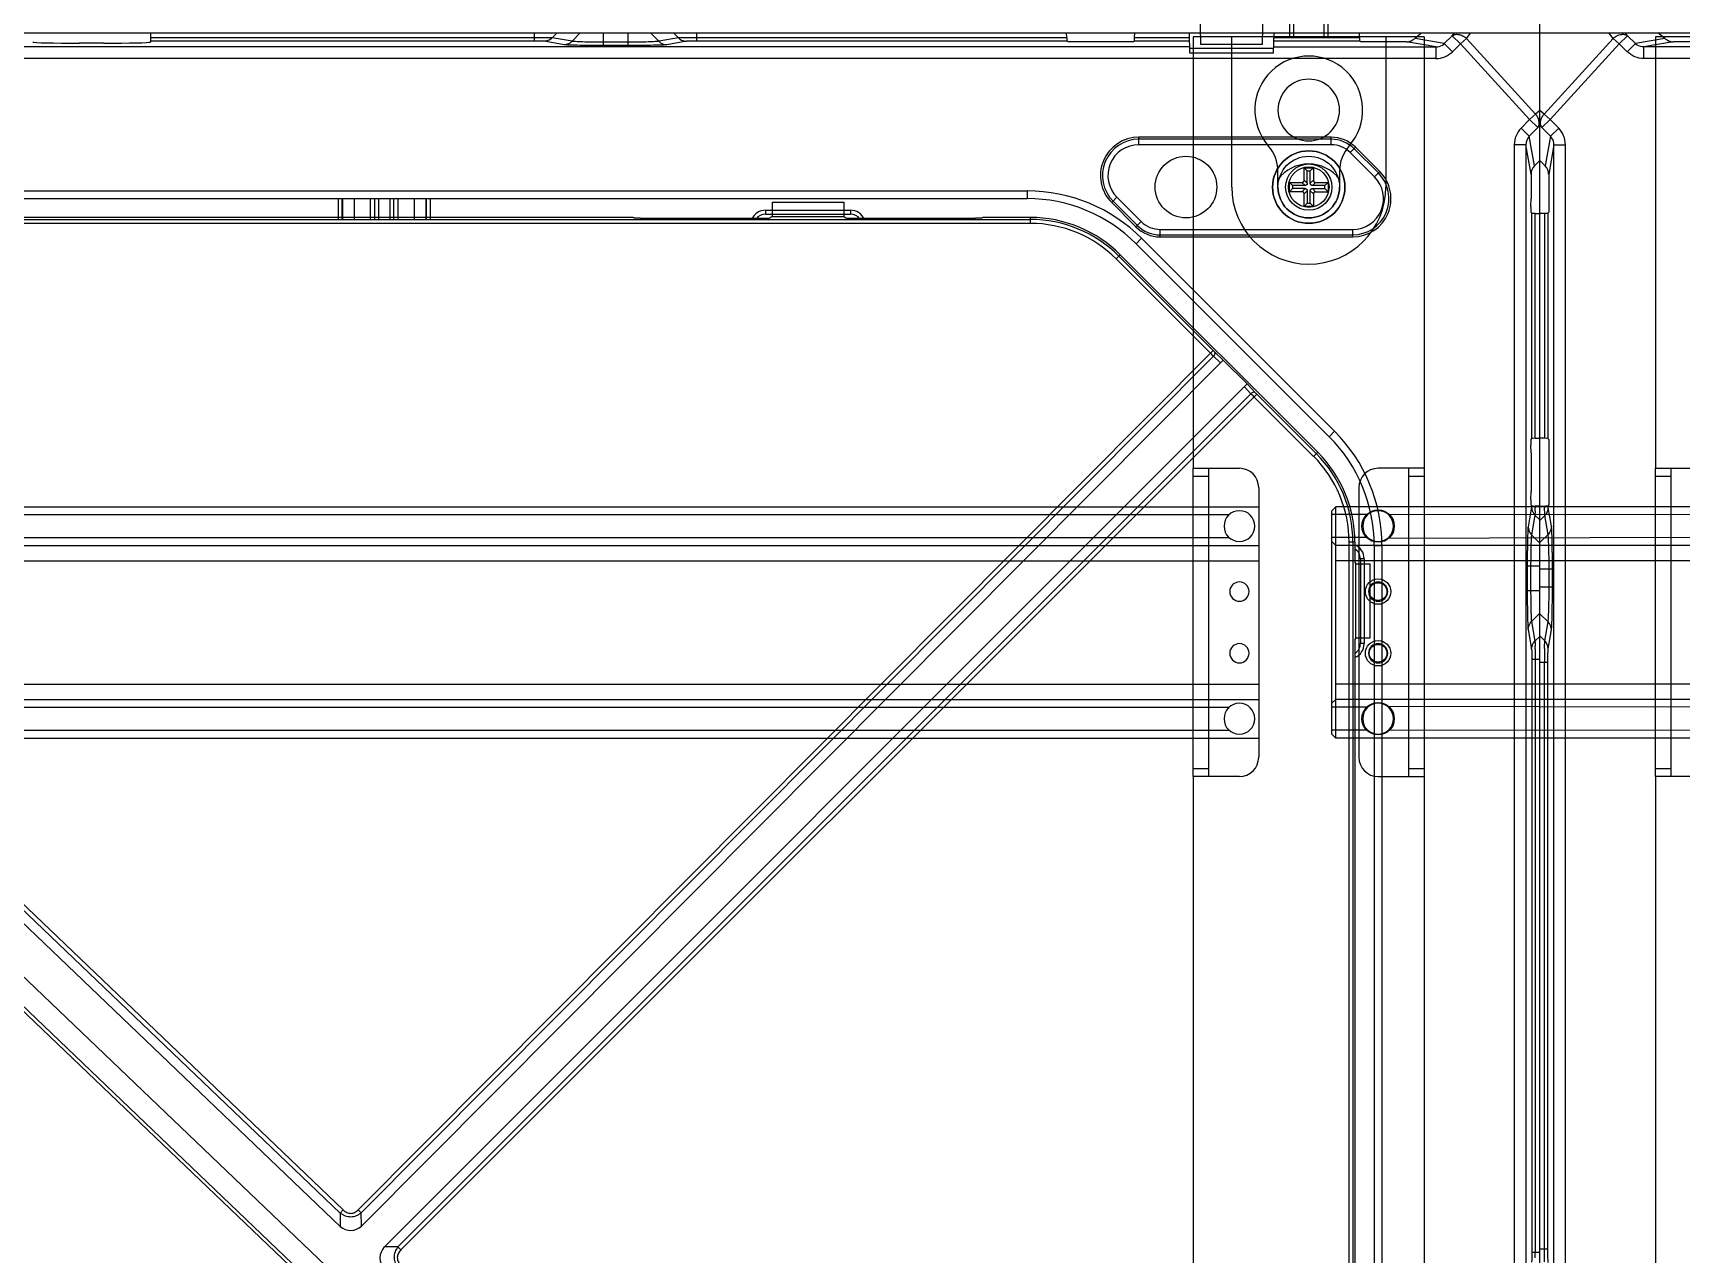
# Model space of a CAD drawing. Header units: millimetres. Extents: x 562 to 17351, y 2396 to 6995.
# Drawn here: x 12529.7 to 12743.6, y 5060.2 to 5218.7 of the extents above; entities that cross this region are included whole.
import ezdxf

# ---------------------------------------------------------------- set-up
doc = ezdxf.new("R2010")
doc.units = ezdxf.units.MM
doc.layers.add('02___PRT_ALL_AXES', color=7, linetype='Continuous')
doc.layers.add('1轮廓线', color=7, linetype='Continuous', lineweight=25)

# ---------------------------------------------------------------- blocks, each defined once
blk = doc.blocks.new('32211212')
at = {"color": 114, "linetype": 'Continuous', "lineweight": 25, "true_color": 0x139b48}
for p, q in [((4286.11, 2261.67), (4286.11, 2256.17)), ((4286.61, 2261.67), (4286.61, 2256.17)), ((4290.61, 2256.17), (4290.61, 2261.67)), ((4291.11, 2256.17), (4291.11, 2261.67)), ((3738.61, 2256.17), (3733.61, 2256.17)), ((3733.61, 2256.17), (3733.61, 2200.17)), ((4278.61, 2256.17), (4273.61, 2256.17)), ((4273.61, 2256.17), (4273.61, 2200.17)), ((4278.61, 2236.67), (4278.61, 2256.17)), ((4298.61, 2256.17), (4278.61, 2256.17)), ((4298.61, 2256.17), (4298.61, 2236.67)), ((4303.61, 2256.17), (4298.61, 2256.17)), ((4303.61, 2256.17), (4303.61, 2200.17)), ((4284.61, 2236.67), (4284.61, 2238.73)), ((4292.61, 2238.73), (4292.61, 2236.67)), ((3733.61, 2200.17), (3739.61, 2200.17)), ((3733.61, 2199.17), (3733.61, 2200.17)), ((3733.61, 2199.17), (3735.61, 2199.17)), ((3733.61, 2161.17), (3733.61, 2199.17)), ((3735.61, 2200.17), (3735.61, 2199.88)), ((3735.61, 2199.88), (3735.61, 2160.46)), ((4273.61, 2200.17), (4279.61, 2200.17)), ((4273.61, 2199.17), (4273.61, 2200.17)), ((4273.61, 2199.17), (4275.61, 2199.17)), ((4273.61, 2161.17), (4273.61, 2199.17)), ((4275.61, 2200.17), (4275.61, 2199.88)), ((4275.61, 2199.88), (4275.61, 2160.46)), ((4303.61, 2200.17), (4297.61, 2200.17)), ((4301.61, 2199.88), (4301.61, 2200.17)), ((4301.61, 2160.46), (4301.61, 2199.88)), ((4301.61, 2199.17), (4303.61, 2199.17)), ((4303.61, 2200.17), (4303.61, 2199.17)), ((4303.61, 2199.17), (4303.61, 2161.17)), ((4282.11, 2197.67), (4282.11, 2162.67)), ((4295.11, 2197.67), (4295.11, 2162.67)), ((3735.61, 2161.17), (3733.61, 2161.17)), ((3733.61, 2160.17), (3733.61, 2161.17)), ((4275.61, 2161.17), (4273.61, 2161.17)), ((4273.61, 2160.17), (4273.61, 2161.17)), ((4303.61, 2161.17), (4301.61, 2161.17)), ((4303.61, 2161.17), (4303.61, 2160.17)), ((3733.61, 2160.17), (3733.61, 1682.67)), ((3739.61, 2160.17), (3733.61, 2160.17)), ((3735.61, 2160.46), (3735.61, 2160.17)), ((4273.61, 2160.17), (4273.61, 1682.67)), ((4279.61, 2160.17), (4273.61, 2160.17)), ((4275.61, 2160.46), (4275.61, 2160.17)), ((4297.61, 2160.17), (4303.61, 2160.17)), ((4301.61, 2160.17), (4301.61, 2160.46)), ((4303.61, 2160.17), (4303.61, 1682.67))]:
    blk.add_line(p, q, dxfattribs=at)
at = {"color": 114, "linetype": 'Continuous', "true_color": 0x139b48}
for p, q in [((3691.61, 2194.67), (3692.11, 2195.17)), ((3692.11, 2165.17), (3692.11, 2195.17)), ((3742.11, 2195.17), (3692.11, 2195.17)), ((3755.11, 2195.17), (4282.11, 2195.17)), ((3691.61, 2165.67), (3691.61, 2194.67)), ((3696.14, 2194.17), (3691.61, 2194.17)), ((3696.14, 2191.17), (3691.61, 2191.17)), ((3691.61, 2190.67), (3692.11, 2190.17)), ((3742.11, 2190.17), (3692.11, 2190.17)), ((3755.11, 2190.17), (4282.11, 2190.17)), ((3742.11, 2188.17), (3692.11, 2188.17)), ((3755.11, 2188.17), (4282.11, 2188.17)), ((3742.11, 2172.17), (3692.11, 2172.17)), ((3755.11, 2172.17), (4282.11, 2172.17)), ((3691.61, 2169.67), (3692.11, 2170.17)), ((3742.11, 2170.17), (3692.11, 2170.17)), ((3755.11, 2170.17), (4282.11, 2170.17)), ((3696.14, 2169.17), (3691.61, 2169.17)), ((3696.14, 2166.17), (3691.61, 2166.17)), ((3691.61, 2165.67), (3692.11, 2165.17)), ((3742.11, 2165.17), (3692.11, 2165.17)), ((3755.11, 2165.17), (4282.11, 2165.17))]:
    blk.add_line(p, q, dxfattribs=at)
for centre, radius in [((3697.61, 2184.17), 1.65), ((3697.61, 2184.17), 1.15), ((3697.61, 2176.17), 1.65), ((3697.61, 2176.17), 1.15)]:
    blk.add_circle(centre, radius, dxfattribs=at)
at = {"color": 114, "linetype": 'Continuous', "lineweight": 25, "true_color": 0x139b48}
for centre, radius, start, end in [((4288.61, 2246.67), 7, 318.5904, 221.4096), ((4288.61, 2246.67), 4, 0, 180), ((4288.61, 2246.67), 4, 180, 0), ((4279.61, 2238.73), 5, 0, 41.4096), ((4297.61, 2238.73), 5, 138.5904, 180), ((4288.61, 2234.67), 5, 36.8699, 143.1301), ((4288.61, 2236.67), 10, 180, 0), ((4288.61, 2236.67), 4, 180, 0), ((4279.61, 2197.67), 2.5, 0, 90), ((4297.61, 2197.67), 2.5, 90, 180), ((4279.61, 2192.67), 2, 0, 180), ((4297.61, 2192.67), 2, 0, 180), ((4279.61, 2192.67), 2, 180, 0), ((4297.61, 2192.67), 2, 180, 0), ((4279.61, 2184.17), 1.25, 0, 180), ((4279.61, 2184.17), 1.25, 180, 0), ((4297.61, 2184.17), 1.25, 0, 180), ((4297.61, 2184.17), 1.25, 180, 0), ((4279.61, 2176.17), 1.25, 0, 180), ((4279.61, 2176.17), 1.25, 180, 0), ((4297.61, 2176.17), 1.25, 0, 180), ((4297.61, 2176.17), 1.25, 180, 0), ((4279.61, 2167.67), 2, 0, 180), ((4297.61, 2167.67), 2, 0, 180), ((4279.61, 2167.67), 2, 180, 0), ((4297.61, 2167.67), 2, 180, 0), ((4279.61, 2162.67), 2.5, 270, 0), ((4297.61, 2162.67), 2.5, 180, 270)]:
    blk.add_arc(centre, radius, start, end, dxfattribs=at)
at = {"layer": '02___PRT_ALL_AXES', "color": 114, "linetype": 'Continuous', "true_color": 0x139b48}
for p, q in [((3738.14, 2194.17), (3699.13, 2194.13)), ((3759.08, 2194.17), (4278.14, 2194.17)), ((3738.14, 2191.17), (3698.96, 2191.06)), ((3759.08, 2191.17), (4278.14, 2191.17)), ((3738.14, 2169.17), (3698.97, 2169.27)), ((3759.08, 2169.17), (4278.14, 2169.17)), ((3738.14, 2166.17), (3699.07, 2166.16)), ((3759.08, 2166.17), (4278.14, 2166.17))]:
    blk.add_line(p, q, dxfattribs=at)
for centre in [(3697.61, 2192.67), (3697.61, 2167.67)]:
    blk.add_circle(centre, 2.1, dxfattribs=at)
blk = doc.blocks.new('*U169')
blk.add_blockref('32211212', (-3997.61, -1923.42))
blk = doc.blocks.new('*U170')
at = {"color": 0, "linetype": 'ByBlock', "lineweight": -2, "transparency": 16777216}
for p in [(0, 675), (600, 675)]:
    blk.add_blockref('*U169', p, dxfattribs=at)
blk = doc.blocks.new('DASFASFASEFWE')
at = {"color": 7, "linetype": 'Continuous'}
for p, q in [((333.72, 3535.07), (342.99, 3535.07)), ((333.72, 3535.07), (333.72, 3533.19)), ((342.99, 3535.07), (342.99, 3533.19)), ((277.65, 3402.14), (140.8, 3532.88)), ((277.65, 3403.87), (143.4, 3532.11)), ((144, 3532.81), (367.23, 3532.81)), ((278.03, 3404.27), (144, 3532.31)), ((367.23, 3532.31), (144, 3532.31)), ((314.94, 3533.07), (211.76, 3533.07)), ((315.79, 3533.01), (315.74, 3533.03)), ((316.59, 3532.97), (332.44, 3532.97)), ((333.72, 3533.19), (333.43, 3533.02)), ((333.72, 3533.19), (342.99, 3533.19)), ((342.99, 3533.19), (343.27, 3533.02)), ((344.27, 3532.97), (360.12, 3532.97)), ((360.94, 3533.01), (360.94, 3533.03)), ((367.23, 3533.07), (361.76, 3533.07)), ((367.23, 3532.31), (367.23, 3533.07)), ((278.77, 3394.16), (136.81, 3529.77)), ((134.88, 3527.76), (272.45, 3396.34)), ((378.89, 3528.24), (378.35, 3527.7)), ((378.35, 3527.7), (390.6, 3515.45)), ((378.71, 3528.05), (390.94, 3515.82)), ((404.52, 3502.61), (378.89, 3528.24)), ((134.57, 3527.43), (272.14, 3396.02)), ((390.95, 3515.81), (279.98, 3404.29)), ((391, 3515.06), (280.37, 3403.9)), ((391, 3515.06), (391.91, 3514.21)), ((392.27, 3514.57), (391.15, 3515.61)), ((392.26, 3514.57), (280.41, 3402.18)), ((392.26, 3514.57), (395.36, 3511.47)), ((283.37, 3399.47), (395.36, 3511.47)), ((395.01, 3511.11), (395.86, 3510.2)), ((396.4, 3510.37), (395.37, 3511.47)), ((285.13, 3399.47), (395.86, 3510.2)), ((285.52, 3399.08), (396.6, 3510.16)), ((396.25, 3509.8), (403.98, 3502.07)), ((396.6, 3510.16), (404.33, 3502.43)), ((403.98, 3502.07), (404.52, 3502.61)), ((409.35, 3490.95), (408.59, 3490.95)), ((408.59, 3285.7), (408.59, 3490.95)), ((409.09, 3490.95), (409.09, 3285.7)), ((409.35, 3490.95), (409.35, 3488.32)), ((409.35, 3488.32), (409.47, 3488.13)), ((409.47, 3488.13), (411.35, 3488.13)), ((409.47, 3478.52), (409.47, 3488.13)), ((411.35, 3478.52), (411.35, 3488.13)), ((409.47, 3478.52), (409.35, 3478.32)), ((409.47, 3478.52), (411.35, 3478.52)), ((409.35, 3478.32), (409.35, 3298.32)), ((277.65, 3403.87), (278.03, 3404.27)), ((277.65, 3403.87), (277.65, 3402.14)), ((279.98, 3404.29), (280.37, 3403.9)), ((280.41, 3402.18), (280.37, 3403.9)), ((285.13, 3399.47), (283.37, 3399.47)), ((285.13, 3399.47), (285.52, 3399.08))]:
    blk.add_line(p, q, dxfattribs=at)
for centre, radius, start, end in [((367.23, 3516.57), 16.5, 45, 90), ((367.23, 3516.57), 16.24, 45, 90), ((367.23, 3516.57), 15.74, 45, 90), ((414.62, 3539.52), 34, 225.0561, 225.991), ((418.17, 3531.77), 31.04, 224.0334, 225.0575), ((392.85, 3490.95), 15.74, 0, 45), ((392.85, 3490.95), 16.24, 0, 45), ((392.85, 3490.95), 16.5, 0, 45), ((279.01, 3403.61), 2, 227.1264, 314.3219), ((284.8, 3398.08), 2, 135.8517, 225.4586)]:
    blk.add_arc(centre, radius, start, end, dxfattribs=at)
for centre, start_param, end_param in [((332.44, 3533.02), -1.570796, -0.087266), ((344.27, 3533.02), -3.054326, -1.570796)]:
    blk.add_ellipse(centre, major_axis=(1, 0), ratio=0.052408, start_param=start_param, end_param=end_param, dxfattribs=at)
for points, knots in [([(315.74, 3533.03), (315.74, 3533.04), (315.73, 3533.04), (315.71, 3533.04), (315.69, 3533.05), (315.65, 3533.05), (315.58, 3533.06), (315.48, 3533.06), (315.36, 3533.07), (315.23, 3533.07), (315.09, 3533.07), (314.99, 3533.07), (314.94, 3533.07)], [0, 0, 0, 0, 0.013233, 0.034581, 0.063978, 0.101221, 0.198262, 0.32283, 0.470646, 0.637144, 0.816056, 1, 1, 1, 1]), ([(316.59, 3532.97), (316.54, 3532.97), (316.44, 3532.97), (316.3, 3532.97), (316.17, 3532.97), (316.05, 3532.98), (315.95, 3532.98), (315.88, 3532.99), (315.84, 3532.99), (315.82, 3533), (315.8, 3533), (315.79, 3533), (315.79, 3533.01)], [0, 0, 0, 0, 0.183944, 0.362856, 0.529354, 0.67717, 0.801738, 0.898779, 0.936022, 0.965419, 0.986767, 1, 1, 1, 1]), ([(360.92, 3533.01), (360.91, 3533), (360.9, 3533), (360.89, 3533), (360.86, 3532.99), (360.82, 3532.99), (360.75, 3532.98), (360.65, 3532.98), (360.54, 3532.97), (360.41, 3532.97), (360.27, 3532.97), (360.17, 3532.97), (360.12, 3532.97)], [0, 0, 0, 0, 0.013233, 0.034581, 0.063978, 0.101221, 0.198262, 0.32283, 0.470646, 0.637144, 0.816056, 1, 1, 1, 1]), ([(361.76, 3533.07), (361.71, 3533.07), (361.62, 3533.07), (361.47, 3533.07), (361.34, 3533.07), (361.23, 3533.06), (361.13, 3533.06), (361.06, 3533.05), (361.02, 3533.05), (360.99, 3533.04), (360.98, 3533.04), (360.97, 3533.04), (360.96, 3533.03)], [0, 0, 0, 0, 0.183944, 0.362856, 0.529354, 0.67717, 0.801738, 0.898779, 0.936022, 0.965419, 0.986767, 1, 1, 1, 1]), ([(391.15, 3515.61), (391.14, 3515.63), (391.06, 3515.7), (390.99, 3515.77), (390.94, 3515.82)], [0, 0, 0, 0, 0.23021, 1, 1, 1, 1]), ([(391, 3515.06), (391.04, 3515.11), (391.11, 3515.21), (391.18, 3515.34), (391.2, 3515.44), (391.2, 3515.51), (391.18, 3515.57), (391.16, 3515.6), (391.15, 3515.61)], [0, 0, 0, 0, 0.305729, 0.584136, 0.705998, 0.814862, 0.911869, 1, 1, 1, 1]), ([(396.41, 3510.36), (396.4, 3510.37), (396.36, 3510.39), (396.3, 3510.4), (396.24, 3510.4), (396.13, 3510.38), (396, 3510.32), (395.91, 3510.24), (395.86, 3510.2)], [0, 0, 0, 0, 0.088114, 0.185114, 0.293982, 0.415858, 0.694295, 1, 1, 1, 1]), ([(396.6, 3510.16), (396.58, 3510.18), (396.51, 3510.25), (396.44, 3510.32), (396.4, 3510.37)], [0, 0, 0, 0, 0.266383, 1, 1, 1, 1]), ([(277.65, 3403.87), (277.75, 3403.8), (277.96, 3403.66), (278.29, 3403.51), (278.65, 3403.41), (279.02, 3403.39), (279.38, 3403.42), (279.74, 3403.53), (280.07, 3403.69), (280.27, 3403.83), (280.37, 3403.9)], [0, 0, 0, 0, 0.124633, 0.249804, 0.374747, 0.49993, 0.625322, 0.75051, 0.875529, 1, 1, 1, 1]), ([(278.03, 3404.27), (278.17, 3404.14), (278.39, 3403.97), (278.74, 3403.85), (279.1, 3403.8), (279.47, 3403.9), (279.77, 3404.11), (279.91, 3404.23), (279.98, 3404.29)], [0, 0, 0, 0, 0.249507, 0.375128, 0.500325, 0.749638, 0.874847, 1, 1, 1, 1]), ([(285.13, 3399.47), (284.98, 3399.27), (284.78, 3398.94), (284.65, 3398.45), (284.61, 3398.08), (284.66, 3397.7), (284.8, 3397.22), (285.01, 3396.89), (285.16, 3396.69)], [0, 0, 0, 0, 0.249436, 0.374676, 0.499994, 0.625313, 0.750552, 1, 1, 1, 1]), ([(285.52, 3399.08), (285.39, 3398.94), (285.21, 3398.72), (285.07, 3398.36), (285.02, 3397.99), (285.16, 3397.52), (285.41, 3397.22), (285.55, 3397.09)], [0, 0, 0, 0, 0.249712, 0.375526, 0.500831, 0.750253, 1, 1, 1, 1])]:
    blk.add_open_spline(points, degree=3, knots=knots, dxfattribs=at)
blk = doc.blocks.new('32332232')
at = {"color": 7, "linetype": 'Continuous'}
for p, q in [((3526.86, 1655.2), (3526.86, 1992.7)), ((3526.86, 1992.7), (4126.86, 1992.7)), ((3536.39, 1992), (3527.41, 1982.18)), ((3536.39, 1992), (3535.83, 1992.7)), ((3537.17, 1991.28), (3536.39, 1992)), ((3537.17, 1991.28), (3538.22, 1992.34)), ((3538.22, 1992.34), (3537.94, 1992.7)), ((3539.26, 1991.32), (3538.22, 1992.34)), ((3543.06, 1991.98), (3539.26, 1991.32)), ((3542.33, 1992.58), (3542.21, 1992.7)), ((3543.06, 1991.98), (3542.33, 1992.58)), ((3946.54, 1991.65), (3946.46, 1991.52)), ((3996.34, 1991.65), (3946.54, 1991.65)), ((3946.56, 1992.09), (3946.57, 1992.7)), ((3996.34, 1992.09), (3946.56, 1992.09)), ((3996.34, 1991.65), (3996.34, 1992.7)), ((3997.68, 1992.09), (3996.34, 1992.09)), ((3998.5, 1992.07), (3998.02, 1992.08)), ((3998.67, 1992.06), (3998.5, 1992.07)), ((3998.67, 1992.06), (3999.29, 1992.7)), ((4001.23, 1991.62), (3998.67, 1992.06)), ((4002.3, 1992.7), (4001.23, 1991.62)), ((4005.25, 1992.7), (4005.25, 1991.06)), ((4008.46, 1992.7), (4008.46, 1991.06)), ((4011.41, 1992.7), (4012.48, 1991.62)), ((4015.04, 1992.06), (4012.48, 1991.62)), ((4015.04, 1992.06), (4014.42, 1992.7)), ((4017.37, 1992.7), (4017.37, 1991.65)), ((4065.45, 1992.09), (4017.37, 1992.09)), ((4065.48, 1991.65), (4017.37, 1991.65)), ((4065.45, 1992.09), (4065.43, 1992.7)), ((4065.61, 1991.53), (4065.48, 1991.65)), ((4074.23, 1991.65), (4074.11, 1991.53)), ((4081.38, 1991.65), (4074.23, 1991.65)), ((4074.26, 1992.09), (4074.28, 1992.7)), ((4081.37, 1992.09), (4074.26, 1992.09)), ((4081.42, 1990.06), (4081.36, 1992.7)), ((4092.29, 1990.06), (4092.36, 1992.7)), ((4103.48, 1991.65), (4092.33, 1991.65)), ((4103.45, 1992.09), (4092.34, 1992.09)), ((4103.45, 1992.09), (4103.43, 1992.7)), ((4103.61, 1991.53), (4103.48, 1991.65)), ((4111.38, 1992.58), (4110.65, 1991.98)), ((4114.45, 1991.32), (4110.65, 1991.98)), ((4111.38, 1992.58), (4111.5, 1992.7)), ((4114.45, 1991.32), (4115.49, 1992.34)), ((4115.49, 1992.34), (4115.78, 1992.7)), ((4115.49, 1992.34), (4116.54, 1991.28)), ((4116.54, 1991.28), (4117.32, 1992)), ((4117.32, 1992), (4117.88, 1992.7)), ((4126.3, 1982.18), (4117.32, 1992)), ((4126.86, 1655.2), (4126.86, 1992.7)), ((3537.17, 1991.28), (3528.19, 1981.46)), ((3538.21, 1990.25), (3537.17, 1991.28)), ((3538.21, 1990.25), (3539.26, 1991.32)), ((3544.17, 1991.55), (3540.35, 1990.88)), ((3540.35, 1989.38), (3540.35, 1990.88)), ((3561.4, 1990.88), (3540.35, 1990.88)), ((3548.35, 1991.55), (3544.17, 1991.55)), ((4081.4, 1990.88), (3829.16, 1990.88)), ((3940.46, 1991.37), (3937.25, 1991.37)), ((4000.19, 1991.18), (3997.62, 1991.63)), ((4008.46, 1991.5), (4005.25, 1991.5)), ((4008.46, 1991.06), (4005.25, 1991.06)), ((4016.09, 1991.63), (4013.52, 1991.18)), ((4066.33, 1991.53), (4065.61, 1991.53)), ((4067.36, 1991.55), (4066.33, 1991.53)), ((4072.35, 1991.55), (4067.36, 1991.55)), ((4073.38, 1991.53), (4072.36, 1991.55)), ((4074.11, 1991.53), (4073.38, 1991.53)), ((4092.3, 1990.68), (4081.41, 1990.68)), ((4092.29, 1990.06), (4081.42, 1990.06)), ((4092.31, 1990.88), (4113.36, 1990.88)), ((4104.33, 1991.53), (4103.61, 1991.53)), ((4105.36, 1991.55), (4104.33, 1991.53)), ((4109.54, 1991.55), (4105.36, 1991.55)), ((4113.36, 1990.88), (4109.54, 1991.55)), ((4113.36, 1990.88), (4113.36, 1989.38)), ((4114.45, 1991.32), (4115.5, 1990.25)), ((4115.5, 1990.25), (4116.54, 1991.28)), ((4125.52, 1981.46), (4116.54, 1991.28)), ((3824.55, 1989.38), (3540.35, 1989.38)), ((4113.36, 1989.38), (3829.16, 1989.38)), ((3527.41, 1982.18), (3526.86, 1982.62)), ((3527.13, 1980.42), (3528.19, 1981.46)), ((3528.19, 1981.46), (3527.41, 1982.18)), ((3529.3, 1980.34), (3528.19, 1981.46)), ((4125.52, 1981.46), (4124.41, 1980.34)), ((4126.3, 1982.18), (4125.52, 1981.46)), ((4126.58, 1980.42), (4125.52, 1981.46)), ((4126.86, 1982.62), (4126.3, 1982.18)), ((3527.13, 1980.42), (3526.86, 1980.63)), ((3528.24, 1979.29), (3527.13, 1980.42)), ((3528.24, 1979.29), (3527.56, 1975.45)), ((3528.24, 1979.29), (3529.3, 1980.34)), ((4099.77, 1979.16), (4074.79, 1979.16)), ((4074.79, 1978.2), (4074.79, 1979.16)), ((4099.77, 1978.91), (4074.79, 1978.91)), ((4099.77, 1978.2), (4099.77, 1979.16)), ((4125.47, 1979.29), (4124.41, 1980.34)), ((4126.58, 1980.42), (4125.47, 1979.29)), ((4126.15, 1975.45), (4125.47, 1979.29)), ((4126.86, 1980.63), (4126.58, 1980.42)), ((3528.67, 1978.2), (3528, 1974.38)), ((3528.67, 1825.92), (3528.67, 1978.2)), ((3528.67, 1978.2), (3530.17, 1978.2)), ((3530.17, 1825.92), (3530.17, 1978.2)), ((4099.77, 1978.2), (4074.79, 1978.2)), ((4102.24, 1977.17), (4102.93, 1977.86)), ((4105.39, 1974.03), (4102.24, 1977.17)), ((4105.89, 1974.53), (4102.75, 1977.67)), ((4106.07, 1974.71), (4102.93, 1977.86)), ((4125.04, 1978.2), (4123.54, 1978.2)), ((4123.54, 1978.2), (4123.54, 1826.25)), ((4125.04, 1978.2), (4125.04, 1826.25)), ((4125.71, 1974.38), (4125.04, 1978.2)), ((3527.56, 1975.45), (3526.86, 1976.17)), ((4105.39, 1974.03), (4106.07, 1974.71)), ((4126.15, 1975.45), (4126.86, 1976.17)), ((3528, 1974.38), (3528, 1971.2)), ((4125.71, 1974.38), (4125.71, 1971.2)), ((3528, 1971.2), (3528.03, 1970.17)), ((3593.4, 1972.2), (4060.31, 1972.2)), ((3593.4, 1971.2), (4060.31, 1971.2)), ((3970.87, 1971.2), (3970.87, 1968.54)), ((3971.37, 1971.2), (3971.37, 1968.54)), ((3971.46, 1968.54), (3971.46, 1971.2)), ((3972.96, 1971.2), (3972.96, 1968.54)), ((3975.04, 1971.2), (3975.04, 1968.54)), ((3975.59, 1971.2), (3975.59, 1968.54)), ((3976.09, 1971.2), (3976.09, 1968.54)), ((3977.62, 1968.54), (3977.62, 1971.2)), ((3978.12, 1968.54), (3978.12, 1971.2)), ((3978.68, 1968.54), (3978.68, 1971.2)), ((3980.75, 1971.2), (3980.75, 1968.54)), ((3982.25, 1971.2), (3982.25, 1968.54)), ((3982.34, 1968.54), (3982.34, 1971.2)), ((3982.84, 1968.54), (3982.84, 1971.2)), ((4060.31, 1972.2), (4060.31, 1971.2)), ((4071.28, 1970.69), (4071.96, 1971.37)), ((4071.28, 1970.69), (4074.42, 1967.54)), ((4071.46, 1970.87), (4074.61, 1967.72)), ((4071.96, 1971.37), (4075.11, 1968.22)), ((4125.68, 1970.17), (4125.71, 1971.2)), ((3527.46, 1969.29), (3526.86, 1969.28)), ((3527.46, 1969.29), (3527.46, 1940.1)), ((3528.03, 1969.45), (3527.9, 1969.32)), ((3527.9, 1969.32), (3527.9, 1940.07)), ((3528.03, 1970.17), (3528.03, 1969.45)), ((4026.36, 1969.69), (4037.36, 1969.69)), ((4026.36, 1969.69), (4026.36, 1969.2)), ((4026.36, 1969.2), (4037.36, 1969.2)), ((4037.36, 1969.69), (4037.36, 1969.2)), ((4074.42, 1967.54), (4075.11, 1968.22)), ((4125.68, 1970.17), (4125.68, 1969.45)), ((4125.81, 1969.32), (4125.68, 1969.45)), ((4125.81, 1940.07), (4125.81, 1969.32)), ((4126.25, 1969.29), (4126.86, 1969.28)), ((4126.25, 1940.1), (4126.25, 1969.29)), ((4075.16, 1966.05), (4074.46, 1965.34)), ((4075.16, 1966.05), (4100.2, 1941)), ((4077.58, 1967.2), (4102.56, 1967.2)), ((4077.58, 1966.23), (4077.58, 1967.2)), ((4077.58, 1966.49), (4102.56, 1966.49)), ((4077.58, 1966.23), (4102.56, 1966.23)), ((4102.56, 1966.23), (4102.56, 1967.2)), ((4074.46, 1965.34), (4099.5, 1940.3)), ((4100.2, 1941), (4099.5, 1940.3)), ((3527.46, 1940.1), (3526.86, 1940.12)), ((3527.9, 1940.07), (3528.03, 1939.95)), ((3528.03, 1939.22), (3528, 1938.2)), ((3528, 1938.2), (3528, 1933.2)), ((3528.03, 1939.95), (3528.03, 1939.22)), ((4125.68, 1939.95), (4125.81, 1940.07)), ((4125.68, 1939.95), (4125.68, 1939.22)), ((4125.71, 1938.2), (4125.68, 1939.22)), ((4125.71, 1938.2), (4125.71, 1933.2)), ((4126.25, 1940.1), (4126.86, 1940.12)), ((3528, 1933.2), (3528.03, 1932.17)), ((3528.03, 1932.17), (3528.03, 1931.45)), ((4125.68, 1932.17), (4125.71, 1933.2)), ((4125.68, 1932.17), (4125.68, 1931.45)), ((3526.86, 1931.29), (3527.47, 1931.3)), ((3527.5, 1930.07), (3526.86, 1929.44)), ((3527.5, 1930.07), (3527.49, 1930.22)), ((3527.93, 1927.63), (3527.5, 1930.07)), ((3528.03, 1931.45), (3527.92, 1931.34)), ((3528.36, 1928.68), (3527.94, 1931.12)), ((4125.78, 1931.18), (4125.34, 1928.61)), ((4125.8, 1931.34), (4125.68, 1931.45)), ((4126.22, 1930.13), (4125.77, 1927.57)), ((4125.8, 1931.34), (4125.78, 1931.18)), ((4126.24, 1930.59), (4126.22, 1930.16)), ((4126.22, 1930.16), (4126.22, 1930.13)), ((4126.86, 1929.51), (4126.22, 1930.13)), ((4126.24, 1930.66), (4126.24, 1930.59)), ((4126.86, 1931.28), (4126.25, 1931.3)), ((4126.25, 1931.3), (4126.25, 1931.13)), ((3526.86, 1926.58), (3527.93, 1927.63)), ((4125.77, 1927.57), (4126.86, 1926.5)), ((4106.36, 1926.16), (4105.36, 1926.16)), ((4105.36, 1926.16), (4105.36, 1721.74)), ((4106.36, 1926.16), (4106.36, 1721.74)), ((4104.05, 1924.45), (4103.56, 1924.45)), ((4103.56, 1924.45), (4103.56, 1913.45)), ((4104.05, 1924.45), (4104.05, 1913.45)), ((4125.22, 1923.55), (4126.86, 1923.55)), ((4125.22, 1923.55), (4125.22, 1920.34)), ((4125.66, 1923.55), (4125.66, 1920.34)), ((3528.49, 1923.13), (3526.86, 1923.13)), ((3528.05, 1920.76), (3528.05, 1923.13)), ((3528.49, 1920.76), (3528.49, 1923.13)), ((3528.49, 1920.76), (3526.86, 1920.76)), ((4125.22, 1920.34), (4126.86, 1920.34)), ((3526.86, 1917.32), (3527.93, 1916.26)), ((4125.77, 1916.32), (4126.86, 1917.39)), ((3527.5, 1913.82), (3527.93, 1916.26)), ((3527.94, 1912.78), (3528.36, 1915.22)), ((4125.34, 1915.28), (4125.78, 1912.72)), ((4125.77, 1916.32), (4126.22, 1913.76)), ((3527.5, 1913.82), (3526.86, 1914.46)), ((4104.05, 1913.45), (4103.56, 1913.45)), ((4126.86, 1914.38), (4126.22, 1913.76)), ((4126.22, 1913.76), (4126.23, 1913.58)), ((4126.23, 1913.58), (4126.24, 1913.11)), ((4126.25, 1912.77), (4126.25, 1911.43)), ((3527.9, 1911.01), (3526.86, 1911.01)), ((3527.46, 1834.88), (3527.46, 1911.01)), ((3527.9, 1834.88), (3527.9, 1911.01)), ((4125.81, 1911.43), (4126.86, 1911.43)), ((4125.81, 1911.43), (4125.81, 1834.46)), ((4126.25, 1911.43), (4126.25, 1834.46)), ((3527.9, 1834.88), (3526.86, 1834.88)), ((3527.47, 1833.22), (3527.46, 1834.88)), ((4125.81, 1834.46), (4126.86, 1834.46)), ((4082.86, 1653.7), (4082.77, 1658.51)), ((4090.86, 1653.7), (4090.94, 1658.51)), ((4090.86, 1653.7), (4082.86, 1653.7))]:
    blk.add_line(p, q, dxfattribs=at)
blk.add_circle((4080.92, 1972.7), 4, dxfattribs=at)
at = {"color": 6, "linetype": 'Continuous'}
for radius in [4, 3, 2.63]:
    blk.add_circle((4096.86, 1972.7), radius, dxfattribs=at)
at = {"color": 7, "linetype": 'Continuous'}
for centre, radius, start, end in [((3537.83, 1990.45), 2.12, 127.8496, 132.9341), ((3996.99, 1922.69), 69.4, 89.1517, 89.4306), ((3997.6, 1993.12), 1.5, 305.2639, 310.202), ((3997.61, 1993.12), 1.49, 310.1986, 315.1715), ((4016.1, 1993.12), 1.49, 224.8285, 229.8014), ((4016.11, 1993.12), 1.5, 229.798, 234.7361), ((4016.8, 1915.83), 76.26, 90.5915, 90.7607), ((4017.21, 1872.74), 119.35, 90.2589, 90.5754), ((4017.36, 1839.32), 152.77, 89.997, 90.261), ((4115.88, 1990.45), 2.12, 47.0659, 52.1504), ((3529, 1980.82), 2.1, 139.6253, 146.1693), ((4124.71, 1980.82), 2.1, 33.8309, 40.3747), ((4074.79, 1974.2), 4.97, 90, 225), ((4074.79, 1974.2), 4.71, 90, 225), ((4099.77, 1974.7), 4.47, 45, 90), ((4099.77, 1974.7), 4.21, 45, 90), ((4074.79, 1974.2), 4, 90, 225), ((4099.77, 1974.7), 3.5, 45, 90), ((4102.56, 1971.2), 4.97, 270, 45), ((4102.56, 1971.2), 4.71, 270, 45), ((4102.56, 1971.2), 4, 270, 45), ((4060.31, 1951.2), 21, 45, 90), ((4060.31, 1951.2), 20, 45, 90), ((4026.36, 1967.7), 1.99, 90, 154.9348), ((4026.36, 1967.7), 1.5, 90, 145.7348), ((4037.36, 1967.7), 1.99, 25.0651, 90), ((4037.36, 1967.7), 1.5, 34.2651, 90), ((4077.58, 1970.7), 3.5, 225, 270), ((4077.58, 1970.7), 4.47, 225, 270), ((4077.58, 1970.7), 4.21, 225, 270), ((4085.36, 1926.16), 20, 0, 45), ((4085.36, 1926.16), 21, 0, 45), ((3527.1, 1943.44), 12.14, 271.7301, 272.4354), ((3614.65, 1932.27), 87.19, 180.6343, 180.7935), ((3526.45, 1931.13), 1.49, 314.8285, 319.8014), ((3526.46, 1931.12), 1.47, 339.7115, 344.7298), ((3526.46, 1931.12), 1.48, 344.7516, 359.7286), ((4127.26, 1931.19), 1.48, 200.289, 205.2867), ((4127.28, 1931.19), 1.5, 205.344, 220.1972), ((4127.28, 1931.19), 1.49, 220.1986, 225.1715), ((4126.66, 1945.23), 13.94, 267.8652, 268.3219), ((4056.42, 1931.82), 69.83, 359.0505, 359.4338), ((4102.06, 1924.45), 1.5, 0, 59.9978), ((4102.06, 1924.45), 1.99, 0, 67.4975), ((3658.39, 1911.18), 130.93, 179.379, 179.731), ((3615.21, 1911.62), 87.74, 179.2064, 179.3606), ((4102.06, 1913.45), 1.99, 293.7008, 0), ((4102.06, 1913.45), 1.5, 302.2987, 0), ((4056.28, 1912.08), 69.97, 0.569, 0.8407), ((3690.99, 1911.02), 163.53, 179.7284, 180.0026), ((3973.94, 1834.46), 152.31, 359.7305, 0.0033)]:
    blk.add_arc(centre, radius, start, end, dxfattribs=at)
for centre, major_axis, ratio, start_param, end_param in [((3544.32, 1993.08), (1.77, 0.18), 0.842575, -2.439867, -2.227501), ((3544.18, 1993.05), (1.49, 0.26), 0.988643, 3.968491, 4.537312), ((3946.54, 1993.15), (0, 1.5), 0.017455, 3.167773, 3.926991), ((4065.48, 1993.15), (0, 1.5), 0.026186, 2.356194, 3.115413), ((4074.23, 1993.15), (0, 1.5), 0.026186, 3.167773, 3.926991), ((4103.48, 1993.15), (0, 1.5), 0.026186, 2.356194, 3.115413), ((4109.53, 1993.05), (1.49, -0.26), 0.988643, -1.395719, -0.826899), ((4109.39, 1993.08), (1.77, -0.18), 0.842575, -0.914092, -0.701726), ((3937.25, 1991.53), (6, 0), 0.026186, -3.124139, -1.570796), ((3940.46, 1991.53), (6, 0), 0.026186, -1.570796, -0.017453), ((3526.5, 1974.37), (0.26, 1.49), 0.988643, -1.395719, -0.614533), ((4127.21, 1974.37), (0.26, -1.49), 0.988643, -2.52706, -1.745874), ((3526.4, 1969.32), (1.5, 0), 0.026186, 5.497787, 6.257005), ((4127.31, 1969.32), (1.5, 0), 0.026186, 3.167773, 3.926991), ((3526.4, 1940.07), (1.5, 0), 0.026186, 6.309365, 7.068583), ((4127.31, 1940.07), (1.5, 0), 0.026186, 8.63938, 9.398598)]:
    blk.add_ellipse(centre, major_axis=major_axis, ratio=ratio, start_param=start_param, end_param=end_param, dxfattribs=at)
for points, knots in [([(3536.53, 1992.12), (3536.61, 1992.18), (3536.9, 1992.38), (3537.25, 1992.5), (3537.52, 1992.52)], [0, 0, 0, 0, 0.263064, 1, 1, 1, 1]), ([(3537.52, 1992.52), (3537.57, 1992.53), (3537.77, 1992.53), (3537.97, 1992.48), (3538.1, 1992.42)], [0, 0, 0, 0, 0.267986, 1, 1, 1, 1]), ([(3997.62, 1991.63), (3997.58, 1991.63), (3997.43, 1991.64), (3997, 1991.65), (3996.62, 1991.65), (3996.34, 1991.65)], [0, 0, 0, 0, 0.114769, 0.339939, 1, 1, 1, 1]), ([(4015.78, 1992.08), (4015.69, 1992.08), (4015.45, 1992.08), (4015.2, 1992.08), (4015.04, 1992.06)], [0, 0, 0, 0, 0.363394, 1, 1, 1, 1]), ([(4017.37, 1991.65), (4017.09, 1991.65), (4016.71, 1991.65), (4016.28, 1991.64), (4016.13, 1991.63), (4016.09, 1991.63)], [0, 0, 0, 0, 0.659412, 0.884919, 1, 1, 1, 1]), ([(4115.49, 1992.34), (4115.54, 1992.38), (4115.75, 1992.5), (4116.01, 1992.54), (4116.19, 1992.52)], [0, 0, 0, 0, 0.232903, 1, 1, 1, 1]), ([(4116.53, 1992.46), (4116.59, 1992.44), (4116.82, 1992.36), (4117.03, 1992.23), (4117.18, 1992.12)], [0, 0, 0, 0, 0.24316, 1, 1, 1, 1]), ([(3540.35, 1989.38), (3539.96, 1989.38), (3539.17, 1989.54), (3538.49, 1989.98), (3538.21, 1990.25)], [0, 0, 0, 0, 0.499971, 1, 1, 1, 1]), ([(3540.35, 1990.88), (3540.05, 1990.88), (3539.64, 1991), (3539.33, 1991.25), (3539.26, 1991.32)], [0, 0, 0, 0, 0.746977, 1, 1, 1, 1]), ([(4005.25, 1991.06), (4004.66, 1991.06), (4003.54, 1991.07), (4002.05, 1991.09), (4000.96, 1991.13), (4000.38, 1991.14), (4000.19, 1991.18)], [0, 0, 0, 0, 0.351849, 0.659801, 0.88516, 1, 1, 1, 1]), ([(4005.25, 1991.5), (4004.78, 1991.5), (4003.89, 1991.51), (4002.7, 1991.52), (4001.84, 1991.57), (4001.38, 1991.58), (4001.23, 1991.62)], [0, 0, 0, 0, 0.353016, 0.661577, 0.886579, 1, 1, 1, 1]), ([(4012.48, 1991.62), (4012.33, 1991.58), (4011.87, 1991.57), (4011.01, 1991.52), (4009.82, 1991.51), (4008.93, 1991.5), (4008.46, 1991.5)], [0, 0, 0, 0, 0.113669, 0.338816, 0.647221, 1, 1, 1, 1]), ([(4013.52, 1991.18), (4013.33, 1991.14), (4012.75, 1991.13), (4011.66, 1991.09), (4010.17, 1991.07), (4009.05, 1991.06), (4008.46, 1991.06)], [0, 0, 0, 0, 0.115088, 0.340589, 0.648385, 1, 1, 1, 1]), ([(4113.36, 1990.88), (4113.66, 1990.88), (4114.07, 1991), (4114.38, 1991.25), (4114.45, 1991.32)], [0, 0, 0, 0, 0.74701, 1, 1, 1, 1]), ([(4113.36, 1989.38), (4113.75, 1989.38), (4114.54, 1989.54), (4115.22, 1989.98), (4115.5, 1990.25)], [0, 0, 0, 0, 0.499854, 1, 1, 1, 1]), ([(3526.98, 1981.35), (3526.99, 1981.41), (3527.06, 1981.63), (3527.16, 1981.84), (3527.26, 1981.99)], [0, 0, 0, 0, 0.241675, 1, 1, 1, 1]), ([(4126.73, 1981.35), (4126.72, 1981.41), (4126.65, 1981.63), (4126.55, 1981.84), (4126.45, 1981.99)], [0, 0, 0, 0, 0.241676, 1, 1, 1, 1]), ([(3527.13, 1980.42), (3527.1, 1980.45), (3527, 1980.61), (3526.95, 1980.79), (3526.94, 1980.93)], [0, 0, 0, 0, 0.236778, 1, 1, 1, 1]), ([(3528.67, 1978.2), (3528.67, 1978.5), (3528.55, 1978.91), (3528.31, 1979.22), (3528.24, 1979.29)], [0, 0, 0, 0, 0.74701, 1, 1, 1, 1]), ([(3530.17, 1978.2), (3530.17, 1978.6), (3530.02, 1979.39), (3529.57, 1980.06), (3529.3, 1980.34)], [0, 0, 0, 0, 0.499854, 1, 1, 1, 1]), ([(4124.41, 1980.34), (4124.14, 1980.06), (4123.7, 1979.39), (4123.54, 1978.6), (4123.54, 1978.2)], [0, 0, 0, 0, 0.49979, 1, 1, 1, 1]), ([(4126.58, 1980.42), (4126.61, 1980.45), (4126.71, 1980.61), (4126.76, 1980.79), (4126.77, 1980.93)], [0, 0, 0, 0, 0.236778, 1, 1, 1, 1]), ([(3527.49, 1930.22), (3527.49, 1930.27), (3527.48, 1930.55), (3527.47, 1930.83), (3527.47, 1931.06)], [0, 0, 0, 0, 0.179335, 1, 1, 1, 1]), ([(3527.62, 1931.31), (3527.69, 1931.31), (3527.79, 1931.33), (3527.9, 1931.33), (3527.92, 1931.34)], [0, 0, 0, 0, 0.76383, 1, 1, 1, 1]), ([(3527.94, 1931.12), (3527.94, 1931.13), (3527.93, 1931.2), (3527.92, 1931.28), (3527.92, 1931.34)], [0, 0, 0, 0, 0.147979, 1, 1, 1, 1]), ([(4125.8, 1931.34), (4125.81, 1931.32), (4125.94, 1931.32), (4126.05, 1931.31), (4126.14, 1931.3)], [0, 0, 0, 0, 0.231794, 1, 1, 1, 1]), ([(3528.05, 1923.13), (3528.05, 1923.66), (3528.05, 1924.65), (3528.02, 1925.99), (3527.99, 1926.89), (3527.96, 1927.4), (3527.94, 1927.57), (3527.93, 1927.63)], [0, 0, 0, 0, 0.353243, 0.661632, 0.886489, 0.958343, 1, 1, 1, 1]), ([(3528.49, 1923.13), (3528.49, 1923.78), (3528.48, 1925), (3528.46, 1926.64), (3528.42, 1927.84), (3528.4, 1928.47), (3528.36, 1928.68)], [0, 0, 0, 0, 0.352213, 0.660074, 0.885264, 1, 1, 1, 1]), ([(4125.34, 1928.61), (4125.3, 1928.42), (4125.29, 1927.85), (4125.24, 1926.75), (4125.23, 1925.26), (4125.22, 1924.14), (4125.22, 1923.55)], [0, 0, 0, 0, 0.115067, 0.340523, 0.648208, 1, 1, 1, 1]), ([(4125.77, 1927.57), (4125.74, 1927.42), (4125.72, 1926.96), (4125.68, 1926.1), (4125.67, 1924.91), (4125.66, 1924.02), (4125.66, 1923.55)], [0, 0, 0, 0, 0.113648, 0.338748, 0.647039, 1, 1, 1, 1]), ([(3527.93, 1916.26), (3527.94, 1916.32), (3527.96, 1916.49), (3527.99, 1917), (3528.02, 1917.91), (3528.05, 1919.24), (3528.05, 1920.23), (3528.05, 1920.76)], [0, 0, 0, 0, 0.041776, 0.113815, 0.339027, 0.647412, 1, 1, 1, 1]), ([(3528.36, 1915.22), (3528.4, 1915.43), (3528.42, 1916.06), (3528.46, 1917.26), (3528.48, 1918.89), (3528.49, 1920.11), (3528.49, 1920.76)], [0, 0, 0, 0, 0.115041, 0.340581, 0.648437, 1, 1, 1, 1]), ([(4125.22, 1920.34), (4125.22, 1919.75), (4125.23, 1918.64), (4125.24, 1917.14), (4125.29, 1916.05), (4125.3, 1915.47), (4125.34, 1915.28)], [0, 0, 0, 0, 0.351802, 0.659703, 0.88504, 1, 1, 1, 1]), ([(4125.66, 1920.34), (4125.66, 1919.87), (4125.67, 1918.98), (4125.68, 1917.79), (4125.72, 1916.93), (4125.74, 1916.47), (4125.77, 1916.32)], [0, 0, 0, 0, 0.35297, 0.661481, 0.88646, 1, 1, 1, 1]), ([(3527.47, 1912.83), (3527.47, 1913.05), (3527.48, 1913.38), (3527.49, 1913.71), (3527.5, 1913.82)], [0, 0, 0, 0, 0.659247, 1, 1, 1, 1]), ([(3527.9, 1911.01), (3527.9, 1911.4), (3527.9, 1911.92), (3527.92, 1912.51), (3527.93, 1912.71), (3527.94, 1912.78)], [0, 0, 0, 0, 0.659779, 0.885093, 1, 1, 1, 1]), ([(4125.78, 1912.72), (4125.79, 1912.67), (4125.8, 1912.52), (4125.81, 1912.09), (4125.81, 1911.71), (4125.81, 1911.43)], [0, 0, 0, 0, 0.114777, 0.33994, 1, 1, 1, 1]), ([(3527.94, 1833.12), (3527.93, 1833.18), (3527.92, 1833.38), (3527.9, 1833.97), (3527.9, 1834.49), (3527.9, 1834.88)], [0, 0, 0, 0, 0.114901, 0.340306, 1, 1, 1, 1]), ([(4125.81, 1834.46), (4125.81, 1834.18), (4125.81, 1833.8), (4125.8, 1833.37), (4125.79, 1833.23), (4125.78, 1833.18)], [0, 0, 0, 0, 0.659412, 0.884916, 1, 1, 1, 1])]:
    blk.add_open_spline(points, degree=3, knots=knots, dxfattribs=at)
for points in [[(3538.1, 1992.42), (3538.14, 1992.39), (3538.18, 1992.37), (3538.22, 1992.34)], [(3998.47, 1991.9), (3998.23, 1991.73), (3997.92, 1991.63), (3997.62, 1991.63)], [(4015.24, 1991.9), (4015.48, 1991.73), (4015.79, 1991.63), (4016.09, 1991.63)], [(4116.19, 1992.52), (4116.31, 1992.51), (4116.42, 1992.49), (4116.53, 1992.46)], [(4001.23, 1991.62), (4000.97, 1991.35), (4000.57, 1991.18), (4000.19, 1991.18)], [(4012.48, 1991.62), (4012.74, 1991.35), (4013.14, 1991.18), (4013.52, 1991.18)], [(3526.94, 1980.93), (3526.93, 1981.07), (3526.95, 1981.22), (3526.98, 1981.35)], [(4126.77, 1980.93), (4126.78, 1981.07), (4126.76, 1981.22), (4126.73, 1981.35)], [(4125.47, 1979.29), (4125.2, 1979.01), (4125.04, 1978.59), (4125.04, 1978.2)], [(3527.85, 1930.61), (3527.79, 1930.45), (3527.7, 1930.3), (3527.59, 1930.17)], [(4125.78, 1931.18), (4125.78, 1931.01), (4125.82, 1930.83), (4125.87, 1930.67)], [(3528.36, 1928.68), (3528.36, 1928.3), (3528.19, 1927.9), (3527.93, 1927.63)], [(4125.34, 1928.61), (4125.34, 1928.24), (4125.51, 1927.84), (4125.77, 1927.57)], [(3528.36, 1915.22), (3528.36, 1915.6), (3528.19, 1916), (3527.93, 1916.26)], [(4125.34, 1915.28), (4125.34, 1915.66), (4125.51, 1916.06), (4125.77, 1916.32)], [(3527.94, 1912.78), (3527.94, 1913.16), (3527.77, 1913.56), (3527.5, 1913.82)], [(4125.78, 1912.72), (4125.79, 1913.09), (4125.95, 1913.49), (4126.22, 1913.76)]]:
    blk.add_open_spline(points, degree=3, dxfattribs=at)
blk.add_blockref('DASFASFASEFWE', (3693.5, -1564.32))
blk = doc.blocks.new('*U166')
blk.add_blockref('32332232', (-3826.86, -1827.7))
blk = doc.blocks.new('*U167')
at = {"color": 0, "linetype": 'ByBlock', "lineweight": -2, "transparency": 16777216}
for p in [(0, 1350), (0, 1012.5), (600, 1012.5)]:
    blk.add_blockref('*U166', p, dxfattribs=at)
blk = doc.blocks.new('21212121')
at = {"layer": '1轮廓线', "color": 4, "linetype": 'Continuous', "lineweight": 25}
for p, q in [((11578.04, 1949.57), (11578.45, 1949.17)), ((11578.04, 1947.96), (11578.04, 1949.57)), ((11578.04, 1949.57), (11579.24, 1949.57)), ((11578.45, 1949.17), (11578.84, 1949.17)), ((11578.45, 1947.56), (11578.45, 1949.17)), ((11579.24, 1949.57), (11578.84, 1949.17)), ((11578.84, 1947.56), (11578.84, 1949.17)), ((11579.24, 1949.57), (11579.24, 1947.96)), ((11576.14, 1947.67), (11576.55, 1947.27)), ((11576.14, 1946.47), (11576.14, 1947.67)), ((11576.14, 1947.67), (11577.75, 1947.67)), ((11576.14, 1946.47), (11576.55, 1946.88)), ((11576.55, 1947.27), (11576.55, 1946.88)), ((11578.16, 1947.27), (11576.55, 1947.27)), ((11578.16, 1946.88), (11576.55, 1946.88)), ((11580.74, 1947.27), (11579.13, 1947.27)), ((11579.13, 1946.88), (11580.74, 1946.88)), ((11579.53, 1947.67), (11581.14, 1947.67)), ((11581.14, 1947.67), (11580.74, 1947.27)), ((11580.74, 1946.88), (11580.74, 1947.27)), ((11581.14, 1946.47), (11580.74, 1946.88)), ((11581.14, 1947.67), (11581.14, 1946.47)), ((11577.75, 1946.47), (11576.14, 1946.47)), ((11578.04, 1944.57), (11578.04, 1946.18)), ((11578.04, 1944.57), (11578.45, 1944.98)), ((11579.24, 1944.57), (11578.04, 1944.57)), ((11578.45, 1946.59), (11578.45, 1944.98)), ((11578.45, 1944.98), (11578.84, 1944.98)), ((11578.84, 1944.98), (11578.84, 1946.59)), ((11579.24, 1944.57), (11578.84, 1944.98)), ((11579.24, 1946.18), (11579.24, 1944.57)), ((11579.53, 1946.47), (11581.14, 1946.47))]:
    blk.add_line(p, q, dxfattribs=at)
at = {"layer": '1轮廓线', "color": 4, "linetype": 'Continuous', "lineweight": 13}
for p, q in [((11577.75, 1947.67), (11578.16, 1947.27)), ((11577.75, 1946.47), (11578.16, 1946.88)), ((11578.04, 1947.96), (11578.45, 1947.56)), ((11579.24, 1947.96), (11578.84, 1947.56)), ((11579.53, 1947.67), (11579.13, 1947.27)), ((11579.53, 1946.47), (11579.13, 1946.88)), ((11578.04, 1946.18), (11578.45, 1946.59)), ((11579.24, 1946.18), (11578.84, 1946.59))]:
    blk.add_line(p, q, dxfattribs=at)
at = {"layer": '1轮廓线', "color": 4, "linetype": 'Continuous', "lineweight": 25}
for radius in [4.7, 3]:
    blk.add_circle((11578.64, 1947.07), radius, dxfattribs=at)
for start, end in [(0, 180), (180, 0)]:
    blk.add_arc((11578.64, 1947.07), 4.7, start, end, dxfattribs=at)
for points in [[(11577.75, 1947.67), (11577.82, 1947.67), (11577.87, 1947.7), (11577.92, 1947.72), (11577.96, 1947.76), (11578, 1947.79), (11578.02, 1947.84), (11578.04, 1947.9), (11578.04, 1947.96)], [(11578.45, 1947.56), (11578.45, 1947.5), (11578.42, 1947.44), (11578.4, 1947.39), (11578.36, 1947.36), (11578.33, 1947.32), (11578.28, 1947.3), (11578.22, 1947.27), (11578.16, 1947.27)], [(11578.16, 1946.88), (11578.22, 1946.88), (11578.28, 1946.85), (11578.32, 1946.83), (11578.36, 1946.79), (11578.4, 1946.76), (11578.42, 1946.71), (11578.45, 1946.65), (11578.45, 1946.59)], [(11579.13, 1947.27), (11579.07, 1947.27), (11579.01, 1947.3), (11578.96, 1947.32), (11578.92, 1947.36), (11578.89, 1947.39), (11578.87, 1947.44), (11578.84, 1947.5), (11578.84, 1947.56)], [(11578.84, 1946.59), (11578.84, 1946.65), (11578.87, 1946.71), (11578.89, 1946.75), (11578.92, 1946.79), (11578.96, 1946.83), (11579.01, 1946.85), (11579.07, 1946.88), (11579.13, 1946.88)], [(11579.24, 1947.96), (11579.24, 1947.9), (11579.27, 1947.84), (11579.29, 1947.79), (11579.33, 1947.76), (11579.36, 1947.72), (11579.41, 1947.7), (11579.47, 1947.67), (11579.53, 1947.67)], [(11578.04, 1946.18), (11578.04, 1946.25), (11578.02, 1946.3), (11578, 1946.35), (11577.96, 1946.39), (11577.92, 1946.43), (11577.87, 1946.45), (11577.82, 1946.47), (11577.75, 1946.47)], [(11579.53, 1946.47), (11579.47, 1946.47), (11579.41, 1946.45), (11579.36, 1946.43), (11579.33, 1946.39), (11579.29, 1946.35), (11579.27, 1946.3), (11579.24, 1946.25), (11579.24, 1946.18)]]:
    blk.add_open_spline(points, degree=2, knots=[0, 0, 0, 0.25, 0.25, 0.5, 0.5, 0.75, 0.75, 1, 1, 1], dxfattribs=at)

msp = doc.modelspace()

# ---------------------------------------------------------------- block references
for name, p in [('*U167', (12425.3161, 4041.2169)), ('*U170', (12404.3161, 4210.4669)), ('21212121', (1116.673, 3251.6436))]:
    msp.add_blockref(name, p)

doc.saveas('drawing.dxf')
